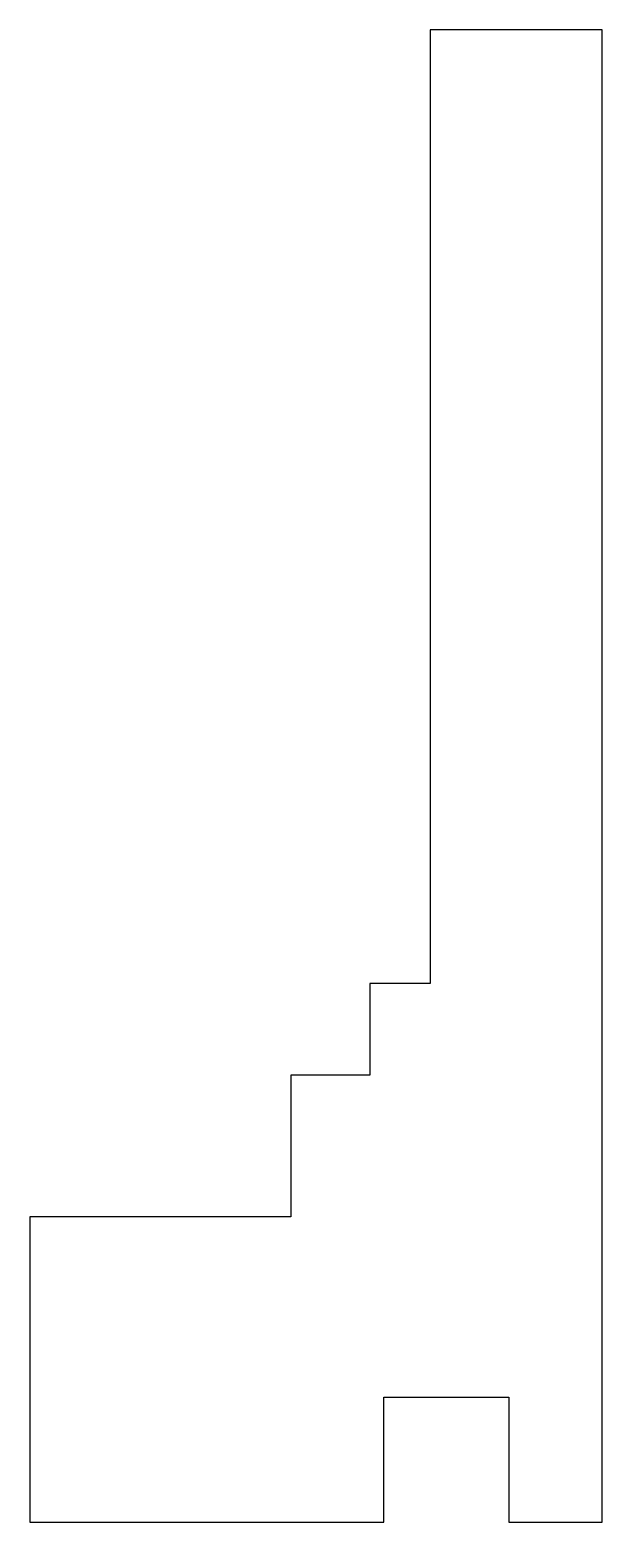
# Model space of a CAD drawing. Header units: millimetres. Extents: x 0 to 275, y 0 to 717.
import ezdxf

# ---------------------------------------------------------------- set-up
doc = ezdxf.new("R2010")
doc.units = ezdxf.units.MM
doc.layers.add('CUT', color=7, linetype='CONTINUOUS')

msp = doc.modelspace()

# ---------------------------------------------------------------- linework, layer by layer
at = {"layer": 'CUT'}
msp.add_lwpolyline([(0, 0), (170, 0), (170, 60), (230, 60), (230, 0), (274.7475, 0), (274.7475, 716.98), (192.25, 716.98), (192.25, 258.74), (163.25, 258.74), (163.25, 214.74), (125.25, 214.74), (125.25, 146.74), (0, 146.74)], close=True, dxfattribs=at)

doc.saveas('drawing.dxf')
